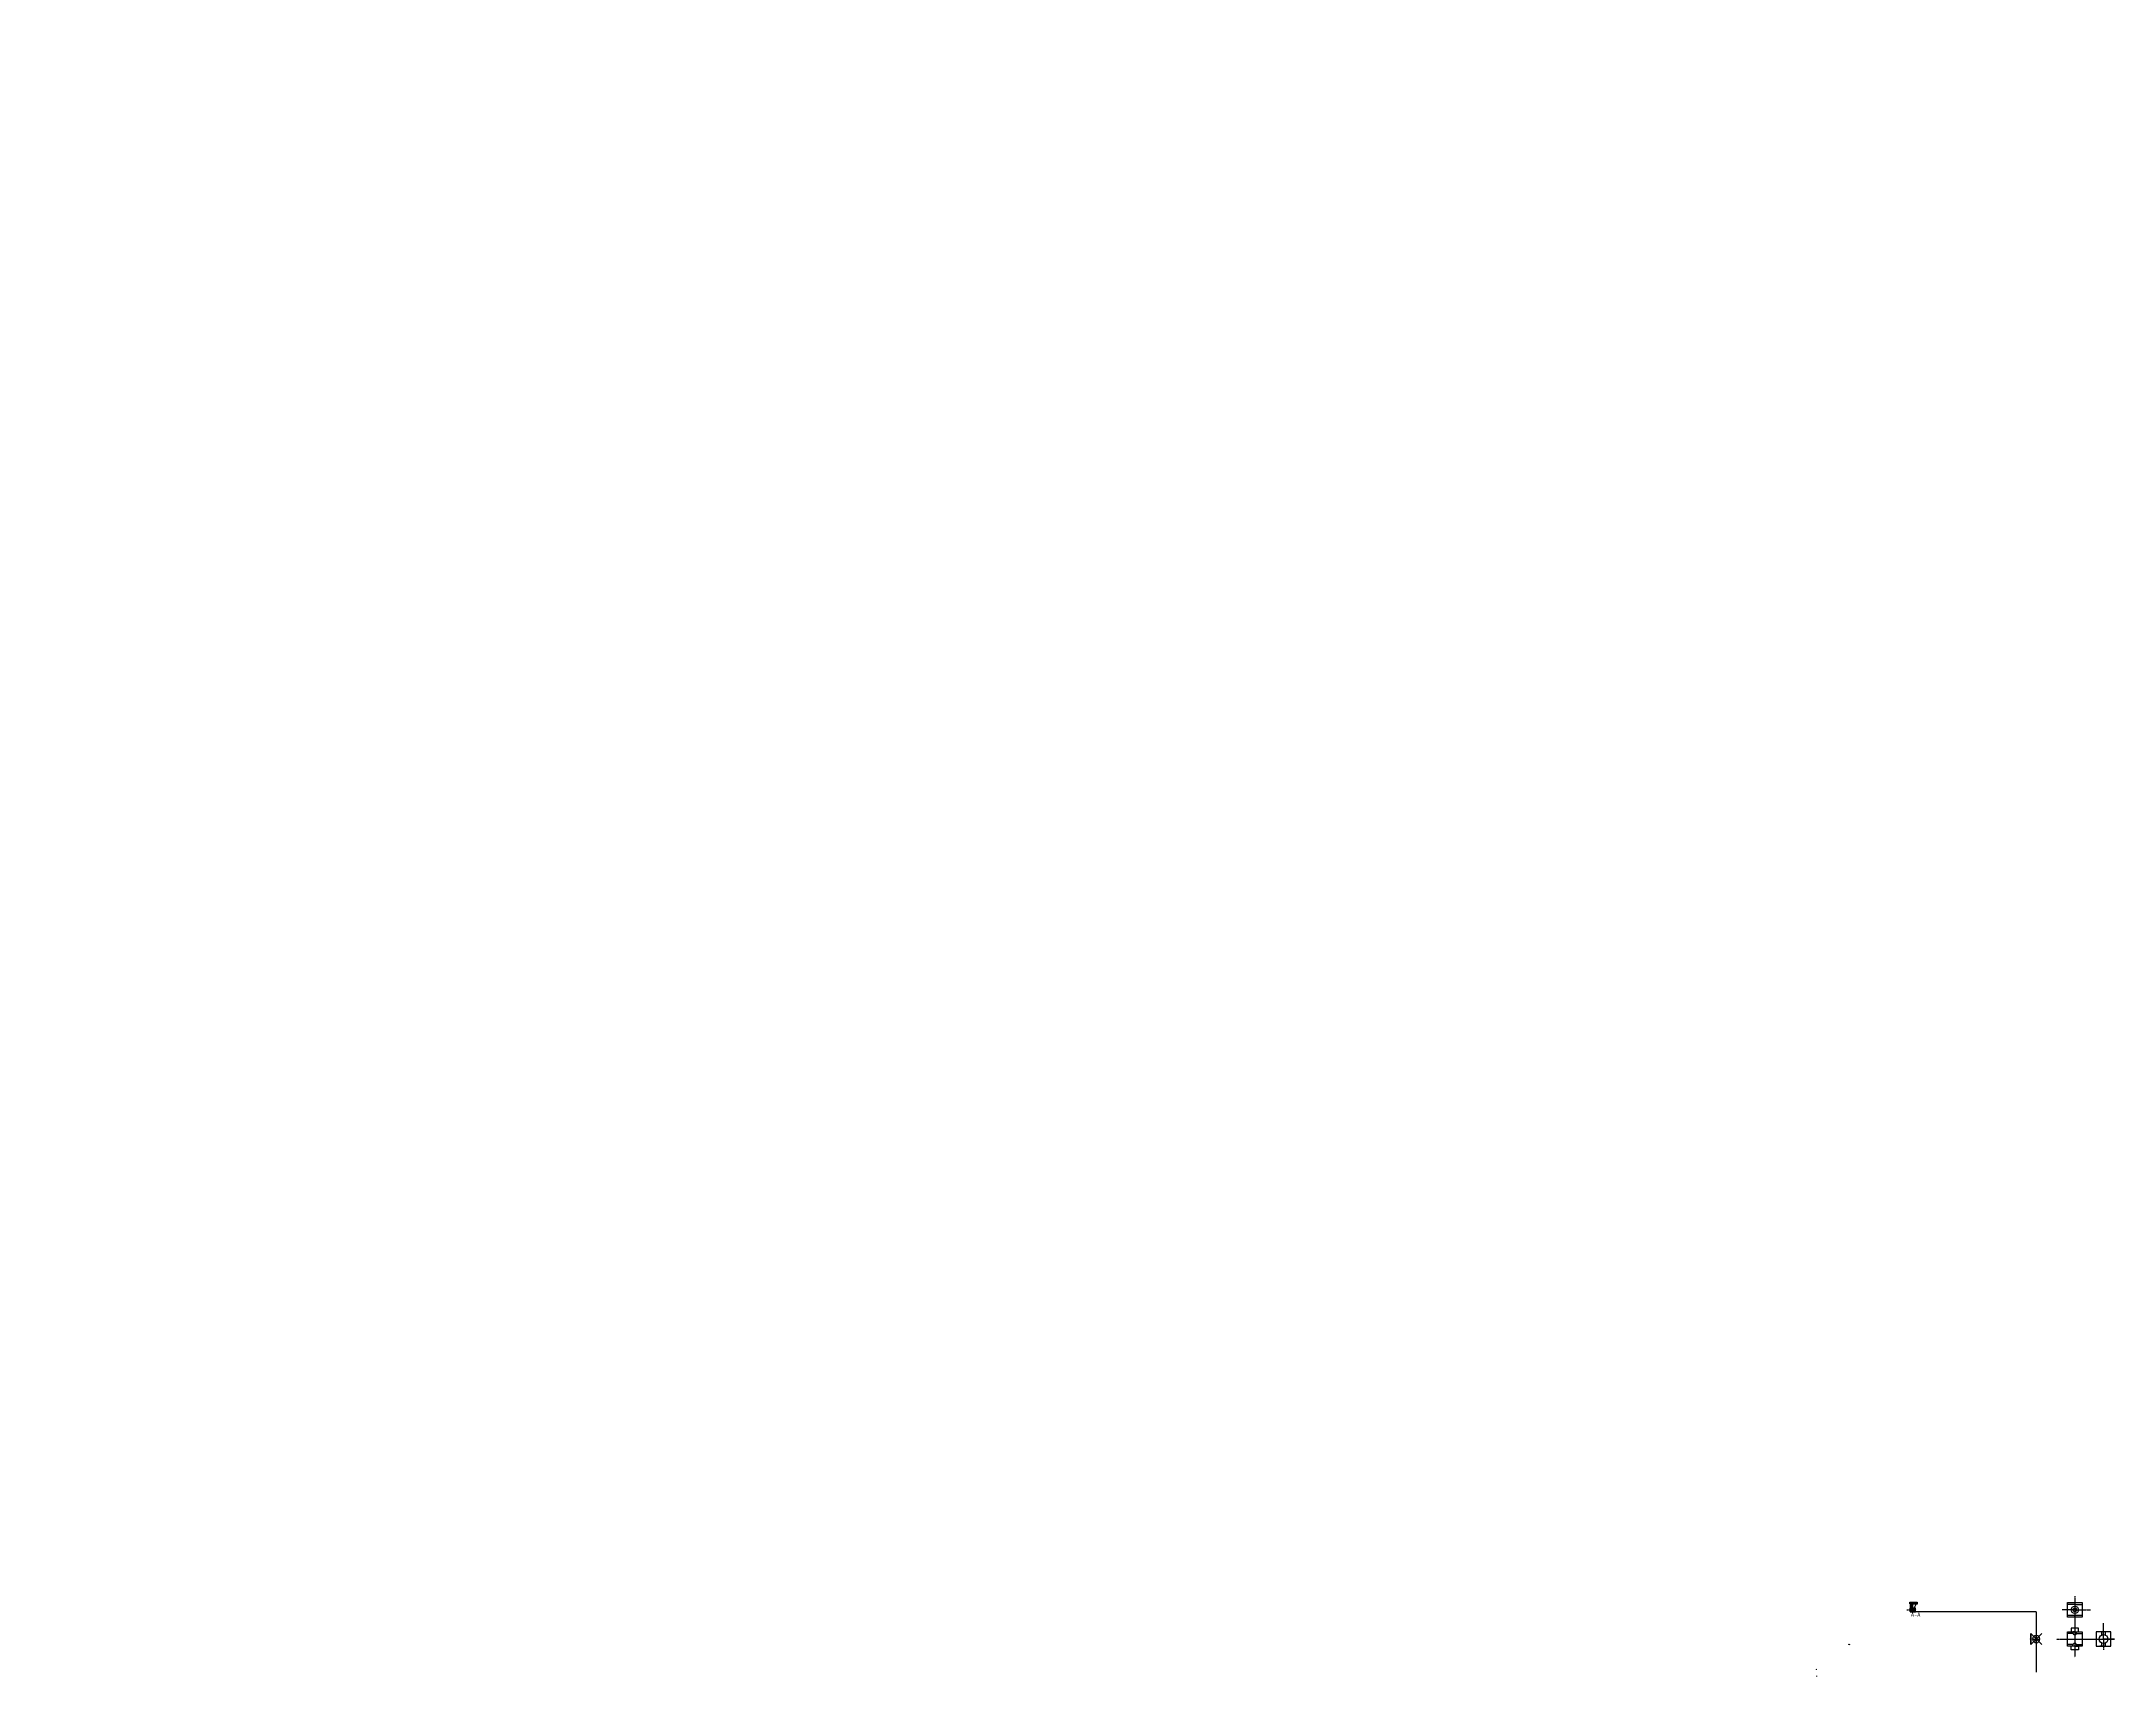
# Model space of a CAD drawing. Header units: millimetres. Extents: x -108005 to 5770, y 361 to 48765.
# Drawn here: x -51117 to 5770, y 361 to 45221 of the extents above; entities that cross this region are included whole.
import ezdxf

# ---------------------------------------------------------------- set-up
doc = ezdxf.new("R2010")
doc.units = ezdxf.units.MM
doc.header["$PDMODE"] = 34
doc.header["$PDSIZE"] = 20
doc.linetypes.add('ACAD_ISO02W100', pattern=[15, 12, -3])
doc.linetypes.add('CENTER2', pattern=[1.125, 0.75, -0.125, 0.125, -0.125])
doc.styles.get("Standard").update_dxf_attribs({"font": ''})
doc.styles.get('Standard').set_extended_font_data('SimSun')
doc.dimstyles.new('ISO-25', dxfattribs={"dimtxt": 2.5, "dimasz": 2.5, "dimexe": 1.25, "dimexo": 0.625, "dimtad": 1, "dimtxsty": 'Standard', "dimcen": 2.5, "dimadec": 0, "dimazin": 0, "dimtfac": 1, "dimtmove": 0, "dimatfit": 3, "dimfxl": 1, "dimarcsym": 0})

# ---------------------------------------------------------------- blocks, each defined once
blk = doc.blocks.new('*U1')
at = {"color": 0, "linetype": 'CENTER2', "transparency": 16777216}
for p, q in [((-100.12, 0), (-20, 0)), ((0, 20), (0, 100.12)), ((20, 0), (100.12, 0)), ((0, -100.12), (0, -20))]:
    blk.add_line(p, q, dxfattribs=at)
at = {"color": 0, "linetype": 'Continuous', "transparency": 16777216}
for p, q in [((-10, 0), (10, 0)), ((0, -10), (0, 10))]:
    blk.add_line(p, q, dxfattribs=at)
blk = doc.blocks.new('*D17')
at = {"color": 1, "lineweight": -2}
for p, q in [((-2257.5, 563.5), (-2404, 548.5)), ((-2493.5, 539.3), (-2498.5, 538.8)), ((-2488.6, 539.8), (-2409, 547.9))]:
    blk.add_line(p, q, dxfattribs=at)
blk.add_arc((-2448.8, 543.9), 40, 4.0595, 28.0598, dxfattribs=at)
at = {"color": 1}
for points in [[(-2493.6, 540.1), (-2493.4, 538.5), (-2488.6, 539.8)], [(-2404.1, 549.3), (-2403.9, 547.6), (-2409, 547.9)]]:
    blk.add_solid(points, dxfattribs=at)
at = {"layer": 'Defpoints', "color": 0}
for p in [(-2488.6, 539.8, 385.5), (-2409, 547.9, 385.5)]:
    blk.add_point(p, dxfattribs=at)
at = {"color": 1, "insert": (-2270.7, 568.2), "char_height": 10, "attachment_point": 5, "rotation": 5.85}
blk.add_mtext('∅80', dxfattribs=at)
blk = doc.blocks.new('*D20')
at = {"color": 1, "lineweight": -2}
for p, q in [((-2298.4, 438.4), (-2399.9, 386)), ((-2493.2, 337.9), (-2404.3, 383.7)), ((-2497.6, 335.6), (-2502.1, 333.3))]:
    blk.add_line(p, q, dxfattribs=at)
blk.add_arc((-2448.8, 360.8), 50, 0.7162, 28.7317, dxfattribs=at)
at = {"color": 1}
for points in [[(-2400.3, 386.7), (-2399.5, 385.3), (-2404.3, 383.7)], [(-2498, 336.3), (-2497.3, 334.8), (-2493.2, 337.9)]]:
    blk.add_solid(points, dxfattribs=at)
at = {"layer": 'Defpoints', "color": 0}
for p in [(-2404.3, 383.7, 385.5), (-2493.2, 337.9, 385.5)]:
    blk.add_point(p, dxfattribs=at)
at = {"color": 1, "insert": (-2315.5, 436.3), "char_height": 10, "attachment_point": 5, "rotation": 27.2993}
blk.add_mtext('∅100', dxfattribs=at)
blk = doc.blocks.new('*D38')
at = {"color": 1, "lineweight": -2}
blk.add_arc((-1513.5, 1279), 41.4, 230.93, 306.8135, dxfattribs=at)
at = {"color": 1}
for points in [[(-1540.1, 1246.3), (-1539, 1247.5), (-1543.3, 1250.3)], [(-1489.3, 1246.6), (-1488.2, 1245.3), (-1484.9, 1249.1)]]:
    blk.add_solid(points, dxfattribs=at)
at = {"layer": 'Defpoints', "color": 0}
for p in [(-1513.5, 1279, 385.5), (-1497.9, 1262.7, 385.5), (-1484.5, 1248.8, 385.5), (-1525, 1239.3), (-1573.4, 1221.2, 385.5)]:
    blk.add_point(p, dxfattribs=at)
at = {"color": 1, "insert": (-1514.2, 1243.3), "char_height": 10, "attachment_point": 5, "rotation": 358.8717}
blk.add_mtext('90°', dxfattribs=at)
blk = doc.blocks.new('1-201700122033 王淑娴.设计')
dim = blk.add_angular_dim_2l(base=(-1524.971, 1239.287), line1=((-1484.534, 1248.755, 385.488), (-1497.912, 1262.733, 385.488)), line2=((-1573.414, 1221.183, 385.488), (-1513.51, 1279.031, 385.488)), dimstyle='ISO-25')
dim.commit()
dim.dimension.update_dxf_attribs({"geometry": '*D38', "text_midpoint": (-1514.214, 1243.299)})
for p1, p2, picture, middle in [((-2488.553, 539.796, 385.488), (-2408.97, 547.949, 385.488), '*D17', (-2270.041, 562.184)), ((-2493.193, 337.852, 385.488), (-2404.331, 383.716, 385.488), '*D20', (-2312.714, 431.001))]:
    dim = blk.add_diameter_dim_2p(p1=p1, p2=p2, dimstyle='ISO-25')
    dim.commit()
    dim.dimension.update_dxf_attribs({"geometry": picture, "text_midpoint": middle, "dimtype": 131})

msp = doc.modelspace()

# ---------------------------------------------------------------- hatches: boundary and pattern name
at = {"linetype": 'CENTER2'}
h = msp.add_hatch(dxfattribs=at)
h.set_pattern_fill('ANSI31', color=256)
h.paths.add_polyline_path([(310, 2160), (160, 2160), (160, 2140), (310, 2140)])
h.paths.add_polyline_path([(310, 2240), (270, 2240), (160, 2240), (160, 2220), (310, 2220)])
h.paths.add_polyline_path([(230, 2350), (350, 2350), (350, 2380), (150, 2380), (150, 2360), (170, 2360), (170, 2240), (230, 2240)])

# ---------------------------------------------------------------- linework, layer by layer
for p, q in [((150, 2360), (150, 2400)), ((150, 2400), (350, 2400)), ((150, 2360), (150, 2380)), ((150, 2380), (350, 2380)), ((170, 2360), (150, 2360)), ((170, 2240), (170, 2360)), ((350, 2350), (230, 2350)), ((230, 2350), (230, 2240)), ((270, 2240), (330, 2350)), ((350, 2350), (330, 2350)), ((350, 2400), (350, 2350)), ((4480, 1990), (4480, 2390)), ((4480, 2390), (4880, 2390)), ((4880, 2390), (4880, 2190)), ((160, 2240), (160, 2140)), ((160, 2240), (170, 2240)), ((170, 2240), (160, 2240)), ((160, 2160), (160, 2220)), ((160, 2220), (310, 2220)), ((310, 2160), (160, 2160)), ((160, 2140), (310, 2140)), ((310, 2240), (230, 2240)), ((310, 2240), (270, 2240)), ((310, 2140), (310, 2240)), ((310, 2240), (310, 2240)), ((310, 2240), (310, 2240)), ((310, 2140), (310, 2160)), ((3623, 2140), (310, 2140)), ((310, 2140), (310, 2140)), ((3623, 2140), (3623, 480)), ((4880, 1990), (4480, 1990)), ((4880, 2190), (4880, 1990)), ((3473, 1540, -150), (3773, 1240, 150)), ((3773, 1540, 150), (3473, 1240, 150)), ((3473, 1540, -150), (3773, 1240, 150)), ((3473, 1540, -150), (3773, 1240, 150)), ((3773, 1240, 150), (3473, 1540, 150)), ((3473, 1540, 150), (3473, 1240, -150)), ((3473, 1240, 150), (3473, 1540, -150)), ((3473, 1240, -150), (3473, 1240, 150)), ((4480, 1190), (4480, 1590)), ((4480, 1590), (4680, 1590)), ((4880, 1190), (4480, 1190)), ((4780, 1690), (4580, 1690)), ((4580, 1690), (4580, 1590)), ((4580, 1090), (4580, 1190)), ((4680, 1590), (4630, 1590)), ((4630, 1590), (4630, 1540)), ((4630, 1190), (4630, 1240)), ((4680, 1190), (4630, 1190)), ((4680, 1590), (4880, 1590)), ((4680, 1590), (4780, 1590)), ((4680, 1190), (4780, 1190)), ((4730, 1540), (4730, 1590)), ((4730, 1240), (4730, 1190)), ((4780, 1590), (4780, 1690)), ((4780, 1190), (4780, 1090)), ((4880, 1590), (4880, 1190)), ((5670, 1590), (5270, 1590)), ((5270, 1590), (5270, 1190)), ((5270, 1190), (5470, 1190)), ((5470, 1190), (5670, 1190)), ((5670, 1190), (5670, 1590)), ((4780, 1090), (4580, 1090))]:
    msp.add_line(p, q)
at = {"linetype": 'ACAD_ISO02W100'}
for p, q in [((4680, 2340), (4480, 2340)), ((4680, 2390), (4680, 2340)), ((4680, 2340), (4880, 2340)), ((4880, 2040), (4480, 2040)), ((4680, 1990), (4680, 2040)), ((4630, 1540), (4480, 1540)), ((4630, 1240), (4480, 1240)), ((4730, 1540), (4880, 1540)), ((4730, 1240), (4880, 1240)), ((5470, 1190), (5370, 1190)), ((5420, 1499), (5420, 1590)), ((5420, 1190), (5420, 1281)), ((5470, 1190), (5520, 1190)), ((5470, 1190), (5570, 1190)), ((5520, 1499), (5520, 1590)), ((5520, 1190), (5520, 1281))]:
    msp.add_line(p, q, dxfattribs=at)
at = {"linetype": 'CENTER2'}
for p, q in [((4680, 2570), (4680, 890)), ((70, 2190), (330, 2190)), ((4680, 2190), (4330, 2190)), ((4680, 2190), (5110, 2190)), ((5470, 1390), (5470, 1830)), ((4180, 1390), (5770, 1390)), ((4180, 1390), (4680, 1390)), ((5770, 1390), (5470, 1390)), ((5770, 1390), (5470, 1390)), ((5470, 1390), (5470, 1090))]:
    msp.add_line(p, q, dxfattribs=at)
for centre, radius in [((4680, 2190), 100), ((5470, 1390), 120)]:
    msp.add_circle(centre, radius)
at = {"linetype": 'ACAD_ISO02W100'}
msp.add_circle((4680, 2190), 50, dxfattribs=at)
at = {"extrusion": (0, 0, -1)}
msp.add_circle((-3623, 1390, 250), 100, dxfattribs=at)
at = {"linetype": 'ACAD_ISO02W100'}
for centre, start, end in [((4680, 1567), 208.0725, 331.9275), ((4680, 1213), 28.0725, 151.9275)]:
    msp.add_arc(centre, 56.7, start, end, dxfattribs=at)
at = {"extrusion": (-1, 0, 0)}
msp.add_point((3473, 1390), dxfattribs=at)
for p in [(3623, 1390), (3623, 1390, 150)]:
    msp.add_point(p)

# ---------------------------------------------------------------- block references
at = {"linetype": 'CENTER2', "xscale": -42.43822329641648, "yscale": -33.68232417404533, "zscale": 42.43822329641648, "rotation": 180}
msp.add_blockref('1-201700122033 王淑娴.设计', (160, 2140), dxfattribs=at)
at = {"linetype": 'CENTER2'}
msp.add_blockref('*U1', (3623, 1390, -250), dxfattribs=at)

# ---------------------------------------------------------------- texts
msp.add_text('A-A', height=110, dxfattribs=at).set_placement((184, 2000, -190))

doc.saveas('drawing.dxf')
